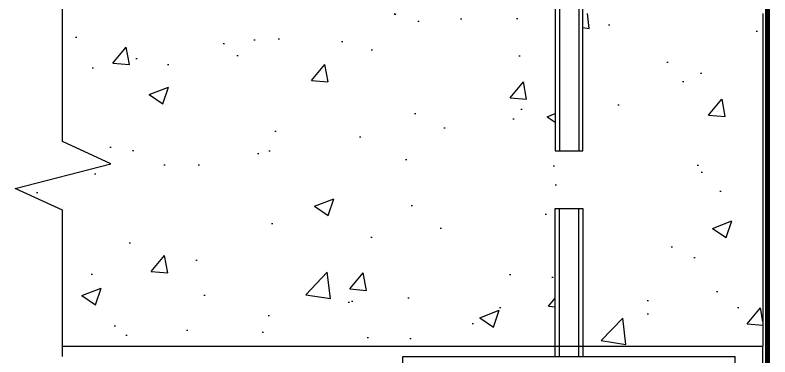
# Model space of a CAD drawing. Extents: x 0 to 51, y 0 to 66.
# Drawn here: x 8.29 to 21.92, y 17.1 to 23.26 of the extents above; entities that cross this region are included whole.
import ezdxf

# ---------------------------------------------------------------- set-up
doc = ezdxf.new("R2010")
doc.units = 0
doc.header["$LTSCALE"] = 1.5
doc.header["$MEASUREMENT"] = 0
doc.linetypes.add('DASHED', pattern=[0.75, 0.5, -0.25])
doc.layers.add('STRUCTURE', color=252, linetype='CONTINUOUS')
doc.layers.add('TYVEK', color=160, linetype='DASHED')

msp = doc.modelspace()

# ---------------------------------------------------------------- hatches: boundary and pattern name
at = {"layer": 'STRUCTURE', "linetype": 'CONTINUOUS'}
h = msp.add_hatch(dxfattribs=at)
h.set_pattern_fill('AR-CONC', color=256, scale=0.5, style=0)
h.set_pattern_definition([(50, (50.8897, 11.4242), (3.5863, -0.31376), [0.375, -4.125]), (355, (50.8897, 11.4242), (-0.69376, 3.76096), [0.3, -3.3]), (100.451, (51.1885, 11.398), (2.89255, 3.4472), [0.3187, -3.5057]), (46.184, (50.8897, 12.4242), (5.3362, -0.8276), [0.5625, -6.1875]), (96.636, (51.3344, 12.3553), (4.6733, 4.8706), [0.47805, -5.25856]), (351.184, (50.8897, 12.424), (4.6733, 4.8706), [0.45, -4.95]), (21, (51.3897, 12.1742), (2.98454, -2.0131), [0.375, -4.125]), (326, (51.3897, 12.1742), (1.21658, 3.62575), [0.3, -3.3]), (71.451, (51.6384, 12.0065), (4.2011, 1.61265), [0.3187, -3.5057]), (37.5, (50.8897, 11.4242), (0.0608, 1.66447), [0, -3.26, 0, -3.35, 0, -3.3125]), (7.5, (50.8897, 11.4242), (1.31535, 1.97206), [0, -1.91, 0, -3.185, 0, -1.2625]), (327.5, (49.7747, 11.4242), (2.669112, -0.112774), [0, -1.25, 0, -3.9, 0, -5.175]), (317.5, (49.2747, 11.4242), (2.91593, 0.50052), [0, -1.625, 0, -2.59, 0, -3.675])])
h.paths.add_polyline_path([(18.045, 19.774), (18.545, 19.774), (18.545, 17.293), (21.795, 17.293), (21.795, 23.293), (18.545, 23.293), (18.545, 20.813), (18.045, 20.813), (18.045, 23.293), (9.147, 23.293), (9.147, 20.985), (10.021, 20.582), (8.291, 20.139), (9.147, 19.743), (9.147, 17.293), (18.045, 17.293)])

# ---------------------------------------------------------------- linework, layer by layer
at = {"layer": 'STRUCTURE'}
for p, q in [((18.045, 23.481), (18.045, 20.813)), ((18.12, 23.481), (18.12, 20.813)), ((18.47, 23.481), (18.47, 20.813)), ((18.545, 20.813), (18.545, 23.481)), ((21.795, 23.293), (21.795, 17.293)), ((18.045, 20.813), (18.545, 20.813)), ((18.045, 17.106), (18.045, 19.774)), ((18.045, 19.774), (18.545, 19.774)), ((18.12, 17.106), (18.12, 19.774)), ((18.47, 17.106), (18.47, 19.774)), ((18.545, 19.774), (18.545, 17.106)), ((9.147, 17.293), (21.795, 17.293)), ((21.795, 10.837), (21.795, 17.293)), ((15.295, 17.106), (21.295, 17.106)), ((15.295, 15.606), (15.295, 17.106)), ((21.295, 15.606), (21.295, 17.106))]:
    msp.add_line(p, q, dxfattribs=at)
at = {"layer": 'STRUCTURE', "linetype": 'CONTINUOUS'}
for points in [[(9.147, 20.985), (9.147, 25.982)], [(10.021, 20.582), (9.147, 20.985)], [(8.291, 20.139), (10.021, 20.582)], [(9.147, 19.743), (8.291, 20.139)], [(9.147, 17.105), (9.147, 19.743)]]:
    msp.add_lwpolyline(points, dxfattribs=at)
at = {"layer": 'TYVEK', "color": 23, "const_width": 0.09}
msp.add_lwpolyline([(21.876, 31.21), (21.876, 10.837)], dxfattribs=at)

doc.saveas('drawing.dxf')
